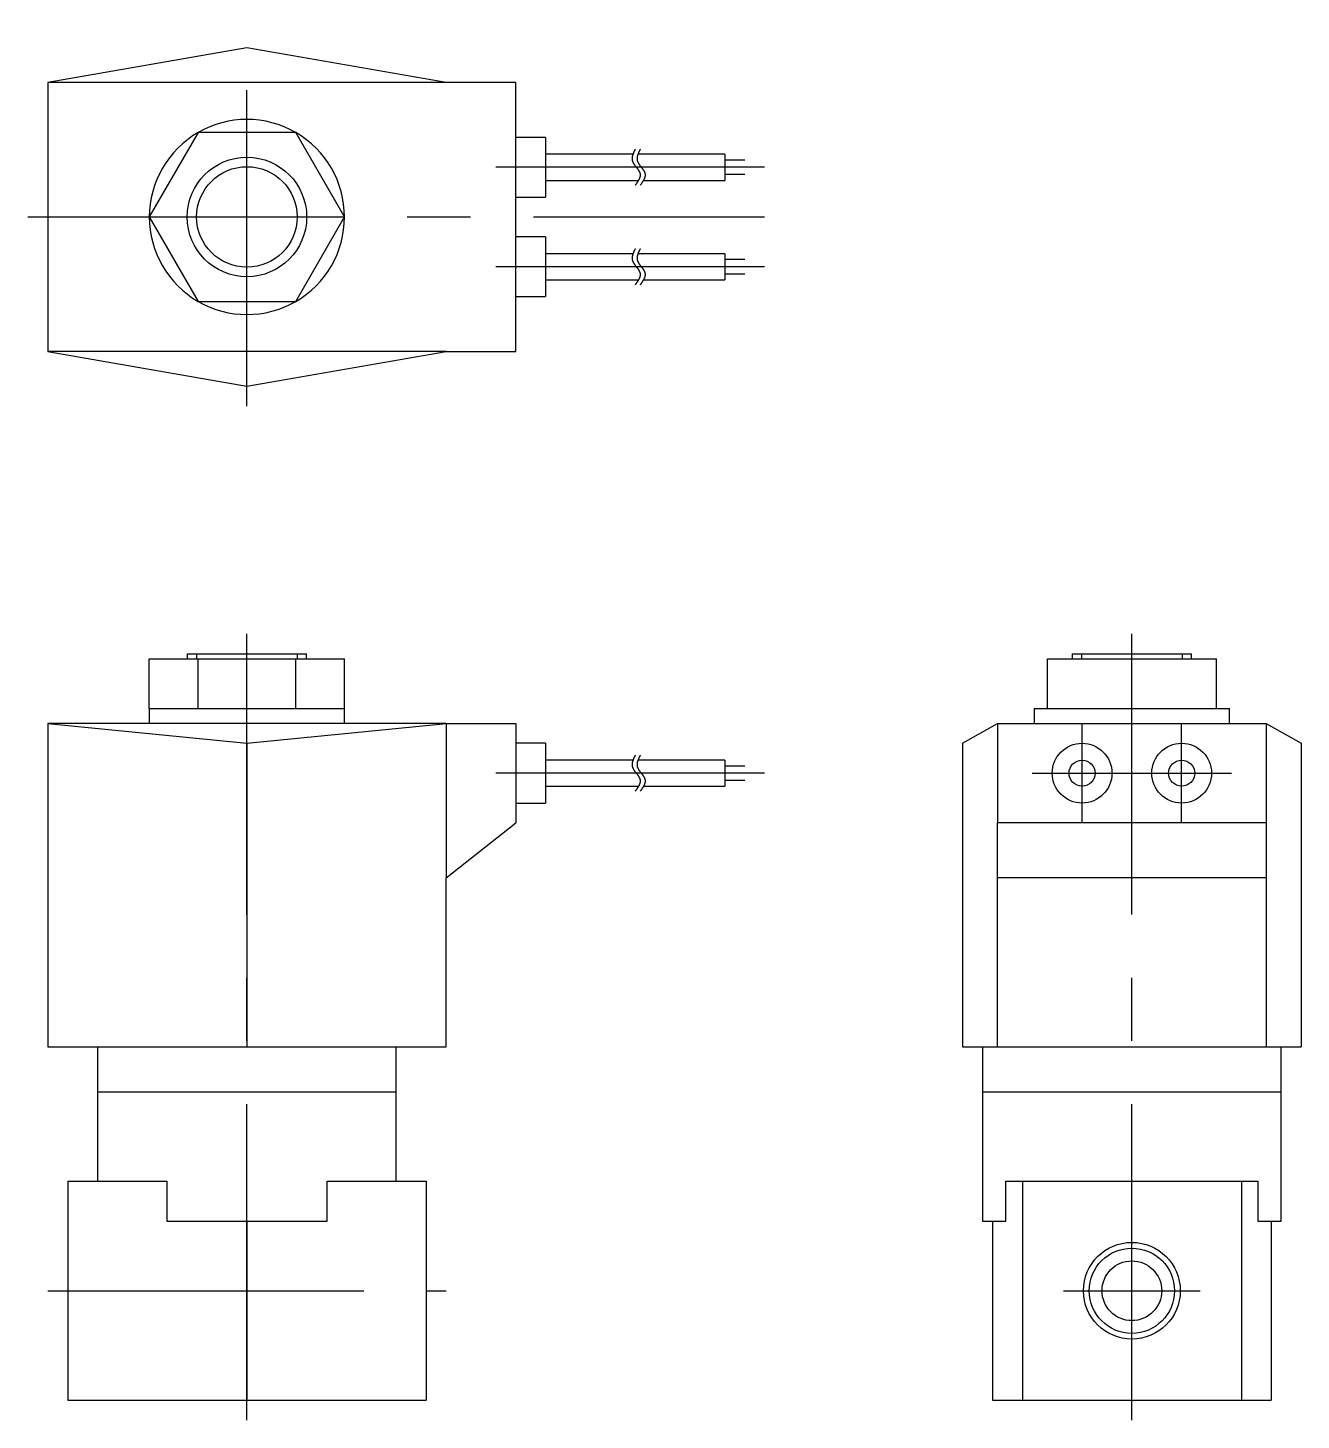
# Model space of a CAD drawing. Extents: x -115 to 17, y -88 to 127.
# Drawn here: x -110.9 to 17, y -13 to 126.9 of the extents above; entities that cross this region are included whole.
import ezdxf

# ---------------------------------------------------------------- set-up
doc = ezdxf.new("R2010")
doc.units = 0
doc.linetypes.add('CENTER', pattern=[50.8, 31.75, -6.35, 6.35, -6.35])
doc.layers.get('0').update_dxf_attribs({"linetype": 'CONTINUOUS'})
doc.layers.add('CENTER', color=1, linetype='CONTINUOUS')

msp = doc.modelspace()

# ---------------------------------------------------------------- linework, layer by layer
at = {"color": 7, "linetype": 'CONTINUOUS'}
for p, q in [((-88.88, 124.88), (-108.88, 121.38)), ((-68.88, 121.38), (-88.88, 124.88)), ((-68.88, 121.38), (-108.88, 121.38)), ((-108.88, 121.38), (-108.88, 94.38)), ((-61.88, 121.38), (-68.88, 121.38)), ((-61.88, 94.38), (-61.88, 121.38)), ((-93.78, 116.37), (-98.68, 107.88)), ((-83.98, 116.37), (-93.78, 116.37)), ((-79.08, 107.88), (-83.98, 116.37)), ((-58.88, 115.88), (-61.88, 115.88)), ((-58.88, 115.88), (-58.88, 109.88)), ((-50.11, 114.19), (-58.88, 114.19)), ((-40.88, 114.19), (-49.61, 114.19)), ((-40.88, 114.19), (-40.88, 111.56)), ((-40.88, 113.63), (-38.88, 113.63)), ((-38.88, 112.13), (-40.88, 112.13)), ((-58.88, 111.56), (-49.55, 111.56)), ((-49.05, 111.56), (-40.88, 111.56)), ((-61.88, 109.88), (-58.88, 109.88)), ((-98.68, 107.88), (-93.78, 99.39)), ((-83.98, 99.39), (-79.08, 107.88)), ((-58.88, 105.88), (-61.88, 105.88)), ((-58.88, 105.88), (-58.88, 99.88)), ((-50.11, 104.19), (-58.88, 104.19)), ((-40.88, 104.19), (-49.61, 104.19)), ((-40.88, 104.19), (-40.88, 101.56)), ((-40.88, 103.63), (-38.88, 103.63)), ((-38.88, 102.13), (-40.88, 102.13)), ((-58.88, 101.56), (-49.55, 101.56)), ((-49.05, 101.56), (-40.88, 101.56)), ((-93.78, 99.39), (-83.98, 99.39)), ((-61.88, 99.88), (-58.88, 99.88)), ((-108.88, 94.38), (-88.88, 90.88)), ((-68.88, 94.38), (-108.88, 94.38)), ((-88.88, 90.88), (-68.88, 94.38)), ((-68.88, 94.38), (-61.88, 94.38)), ((-98.68, 58.5), (-98.68, 63.5)), ((-98.68, 63.5), (-93.78, 63.5)), ((-94.88, 64), (-88.88, 64)), ((-94.88, 64), (-94.88, 63.5)), ((-93.78, 63.5), (-83.98, 63.5)), ((-93.78, 58.5), (-93.78, 63.5)), ((-88.88, 64), (-82.88, 64)), ((-83.98, 58.5), (-83.98, 63.5)), ((-83.98, 63.5), (-79.08, 63.5)), ((-82.88, 63.5), (-82.88, 64)), ((-79.08, 58.5), (-79.08, 63.5)), ((-8.49, 63.5), (0, 63.5)), ((-8.49, 58.5), (-8.49, 63.5)), ((-6, 64), (6, 64)), ((-6, 64), (-6, 63.5)), ((0, 63.5), (8.49, 63.5)), ((0, 58.5), (0, 63.5)), ((6, 63.5), (6, 64)), ((8.49, 58.5), (8.49, 63.5)), ((-98.68, 58.5), (-93.78, 58.5)), ((-98.68, 58.5), (-98.68, 57)), ((-93.78, 58.5), (-83.98, 58.5)), ((-83.98, 58.5), (-79.08, 58.5)), ((-79.08, 57), (-79.08, 58.5)), ((-9.8, 58.5), (-8.49, 58.5)), ((-9.8, 58.5), (-9.8, 57)), ((-8.49, 58.5), (0, 58.5)), ((0, 58.5), (8.49, 58.5)), ((8.49, 58.5), (9.8, 58.5)), ((9.8, 57), (9.8, 58.5)), ((-68.88, 57), (-108.88, 57)), ((-108.88, 57), (-88.88, 55)), ((-108.88, 57), (-108.88, 24.5)), ((-88.88, 55), (-68.88, 57)), ((-68.88, 57), (-68.88, 41.5)), ((-68.88, 57), (-61.88, 57)), ((-61.88, 57), (-61.88, 47)), ((-17, 55), (-13.5, 57)), ((-13.5, 57), (13.5, 57)), ((-13.5, 57), (-13.5, 47)), ((13.5, 57), (17, 55)), ((13.5, 57), (13.5, 47)), ((-88.88, 55), (-88.88, 24.5)), ((-58.88, 55), (-61.88, 55)), ((-58.88, 55), (-58.88, 49)), ((-17, 55), (-17, 24.5)), ((17, 55), (17, 24.5)), ((-50.11, 53.31), (-58.88, 53.31)), ((-40.88, 53.31), (-49.61, 53.31)), ((-40.88, 53.31), (-40.88, 50.69)), ((-40.88, 52.75), (-38.88, 52.75)), ((-58.88, 50.69), (-49.55, 50.69)), ((-49.05, 50.69), (-40.88, 50.69)), ((-38.88, 51.25), (-40.88, 51.25)), ((-61.88, 49), (-58.88, 49)), ((-68.88, 41.5), (-61.88, 47)), ((-13.5, 41.5), (-13.5, 47)), ((13.5, 47), (-13.5, 47)), ((13.5, 47), (13.5, 41.5)), ((-68.88, 24.5), (-68.88, 41.5)), ((13.5, 41.5), (-13.5, 41.5)), ((-13.5, 24.5), (-13.5, 41.5)), ((13.5, 41.5), (13.5, 24.5)), ((-108.88, 24.5), (-88.88, 24.5)), ((-103.88, 24.5), (-103.88, 20)), ((-88.88, 24.5), (-68.88, 24.5)), ((-73.88, 20), (-73.88, 24.5)), ((-17, 24.5), (-13.5, 24.5)), ((-15, 24.5), (-15, 20)), ((-13.5, 24.5), (13.5, 24.5)), ((13.5, 24.5), (17, 24.5)), ((15, 20), (15, 24.5)), ((-103.88, 20), (-73.88, 20)), ((-103.88, 20), (-103.88, 11)), ((-73.88, 11), (-73.88, 20)), ((-15, 20), (15, 20)), ((-15, 20), (-15, 7)), ((15, 7), (15, 20)), ((-106.88, 11), (-106.88, -11)), ((-106.88, 11), (-96.93, 11)), ((-96.93, 11), (-96.93, 7)), ((-80.83, 11), (-70.88, 11)), ((-80.83, 7), (-80.83, 11)), ((-70.88, 11), (-70.88, -11)), ((-12.66, 11), (-11, 11)), ((-12.66, 7), (-12.66, 11)), ((-11, 11), (-11, -11)), ((-11, 11), (11, 11)), ((11, 11), (11, -11)), ((11, 11), (12.66, 11)), ((12.66, 11), (12.66, 7)), ((-96.93, 7), (-80.83, 7)), ((-88.88, 7), (-88.88, -11)), ((-15, 7), (-12.66, 7)), ((-14, 7), (-14, -11)), ((12.66, 7), (15, 7)), ((14, 7), (14, -11)), ((-106.88, -11), (-88.88, -11)), ((-88.88, -11), (-70.88, -11)), ((-14, -11), (-11, -11)), ((-11, -11), (11, -11)), ((11, -11), (14, -11))]:
    msp.add_line(p, q, dxfattribs=at)
at = {"color": 3, "linetype": 'CONTINUOUS'}
for p, q in [((-93.93, 64), (-93.93, 63.5)), ((-83.83, 64), (-83.83, 63.5)), ((-5.05, 64), (-5.05, 63.5)), ((5.05, 64), (5.05, 63.5))]:
    msp.add_line(p, q, dxfattribs=at)
at = {"color": 3}
for points in [[(-49.88, 114.69, 0), (-49.89, 114.67, 0), (-49.9, 114.65, 0), (-49.91, 114.63, 0), (-49.92, 114.61, 0), (-49.93, 114.59, 0), (-49.94, 114.57, 0), (-49.95, 114.55, 0), (-49.96, 114.53, 0), (-49.97, 114.51, 0), (-49.98, 114.49, 0), (-49.99, 114.47, 0), (-50, 114.45, 0), (-50.01, 114.43, 0), (-50.02, 114.41, 0), (-50.03, 114.39, 0), (-50.04, 114.36, 0), (-50.05, 114.34, 0), (-50.06, 114.32, 0), (-50.06, 114.3, 0), (-50.07, 114.28, 0), (-50.08, 114.26, 0), (-50.09, 114.24, 0), (-50.1, 114.22, 0), (-50.1, 114.2, 0), (-50.11, 114.18, 0), (-50.12, 114.16, 0), (-50.13, 114.14, 0), (-50.13, 114.12, 0), (-50.14, 114.1, 0), (-50.15, 114.08, 0), (-50.15, 114.06, 0), (-50.16, 114.04, 0), (-50.16, 114.02, 0), (-50.17, 114, 0), (-50.17, 113.98, 0), (-50.18, 113.96, 0), (-50.18, 113.94, 0), (-50.18, 113.92, 0), (-50.19, 113.9, 0), (-50.19, 113.88, 0), (-50.19, 113.86, 0), (-50.2, 113.84, 0), (-50.2, 113.82, 0), (-50.2, 113.8, 0), (-50.2, 113.78, 0), (-50.2, 113.76, 0), (-50.2, 113.74, 0), (-50.2, 113.72, 0), (-50.2, 113.7, 0), (-50.2, 113.68, 0), (-50.2, 113.66, 0), (-50.19, 113.64, 0), (-50.19, 113.62, 0), (-50.19, 113.61, 0), (-50.19, 113.59, 0), (-50.18, 113.57, 0), (-50.18, 113.55, 0), (-50.17, 113.53, 0), (-50.17, 113.51, 0), (-50.16, 113.49, 0), (-50.15, 113.47, 0), (-50.15, 113.45, 0), (-50.14, 113.44, 0), (-50.13, 113.42, 0), (-50.12, 113.4, 0), (-50.11, 113.38, 0), (-50.1, 113.36, 0), (-50.1, 113.34, 0), (-50.09, 113.32, 0), (-50.08, 113.31, 0), (-50.07, 113.29, 0), (-50.05, 113.27, 0), (-50.04, 113.25, 0), (-50.03, 113.23, 0), (-50.02, 113.22, 0), (-50.01, 113.2, 0), (-50, 113.18, 0), (-49.98, 113.16, 0), (-49.97, 113.14, 0), (-49.96, 113.12, 0), (-49.95, 113.11, 0), (-49.93, 113.09, 0), (-49.92, 113.07, 0), (-49.91, 113.05, 0), (-49.89, 113.03, 0), (-49.88, 113.02, 0), (-49.87, 113, 0), (-49.85, 112.98, 0), (-49.84, 112.96, 0), (-49.83, 112.95, 0), (-49.81, 112.93, 0), (-49.8, 112.91, 0), (-49.78, 112.89, 0), (-49.77, 112.88, 0), (-49.76, 112.86, 0), (-49.74, 112.84, 0), (-49.73, 112.82, 0), (-49.71, 112.8, 0), (-49.7, 112.79, 0), (-49.69, 112.77, 0), (-49.67, 112.75, 0), (-49.66, 112.73, 0), (-49.65, 112.72, 0), (-49.63, 112.7, 0), (-49.62, 112.68, 0), (-49.61, 112.66, 0), (-49.6, 112.64, 0), (-49.58, 112.63, 0), (-49.57, 112.61, 0), (-49.56, 112.59, 0), (-49.55, 112.57, 0), (-49.54, 112.56, 0), (-49.53, 112.54, 0), (-49.52, 112.52, 0), (-49.51, 112.5, 0), (-49.5, 112.48, 0), (-49.49, 112.47, 0), (-49.48, 112.45, 0), (-49.47, 112.43, 0), (-49.46, 112.41, 0), (-49.45, 112.39, 0), (-49.44, 112.38, 0), (-49.44, 112.36, 0), (-49.43, 112.34, 0), (-49.42, 112.32, 0), (-49.42, 112.3, 0), (-49.41, 112.29, 0), (-49.41, 112.27, 0), (-49.4, 112.25, 0), (-49.4, 112.23, 0), (-49.39, 112.21, 0), (-49.39, 112.19, 0), (-49.39, 112.18, 0), (-49.39, 112.16, 0), (-49.38, 112.14, 0), (-49.38, 112.12, 0), (-49.38, 112.1, 0), (-49.38, 112.08, 0), (-49.38, 112.06, 0), (-49.39, 112.05, 0), (-49.39, 112.03, 0), (-49.39, 112.01, 0), (-49.39, 111.99, 0), (-49.4, 111.97, 0), (-49.4, 111.95, 0), (-49.4, 111.93, 0), (-49.41, 111.92, 0), (-49.41, 111.9, 0), (-49.42, 111.88, 0), (-49.42, 111.86, 0), (-49.43, 111.84, 0), (-49.44, 111.82, 0), (-49.44, 111.8, 0), (-49.45, 111.78, 0), (-49.46, 111.76, 0), (-49.46, 111.74, 0), (-49.47, 111.72, 0), (-49.48, 111.71, 0), (-49.49, 111.69, 0), (-49.5, 111.67, 0), (-49.51, 111.65, 0), (-49.52, 111.63, 0), (-49.53, 111.61, 0), (-49.54, 111.59, 0), (-49.55, 111.57, 0), (-49.56, 111.55, 0), (-49.57, 111.53, 0), (-49.58, 111.51, 0), (-49.59, 111.49, 0), (-49.6, 111.47, 0), (-49.62, 111.45, 0), (-49.63, 111.44, 0), (-49.64, 111.42, 0), (-49.65, 111.4, 0), (-49.67, 111.38, 0), (-49.68, 111.36, 0), (-49.69, 111.34, 0), (-49.7, 111.32, 0), (-49.72, 111.3, 0), (-49.73, 111.28, 0), (-49.74, 111.26, 0), (-49.76, 111.24, 0), (-49.77, 111.22, 0), (-49.78, 111.2, 0), (-49.8, 111.18, 0), (-49.81, 111.16, 0), (-49.82, 111.14, 0), (-49.84, 111.12, 0), (-49.85, 111.1, 0), (-49.87, 111.08, 0), (-49.88, 111.06, 0)], [(-49.38, 114.69, 0), (-49.39, 114.67, 0), (-49.4, 114.65, 0), (-49.41, 114.63, 0), (-49.42, 114.61, 0), (-49.43, 114.59, 0), (-49.44, 114.57, 0), (-49.45, 114.55, 0), (-49.46, 114.53, 0), (-49.47, 114.51, 0), (-49.48, 114.49, 0), (-49.49, 114.47, 0), (-49.5, 114.45, 0), (-49.51, 114.43, 0), (-49.52, 114.41, 0), (-49.53, 114.39, 0), (-49.54, 114.36, 0), (-49.55, 114.34, 0), (-49.56, 114.32, 0), (-49.56, 114.3, 0), (-49.57, 114.28, 0), (-49.58, 114.26, 0), (-49.59, 114.24, 0), (-49.6, 114.22, 0), (-49.6, 114.2, 0), (-49.61, 114.18, 0), (-49.62, 114.16, 0), (-49.63, 114.14, 0), (-49.63, 114.12, 0), (-49.64, 114.1, 0), (-49.65, 114.08, 0), (-49.65, 114.06, 0), (-49.66, 114.04, 0), (-49.66, 114.02, 0), (-49.67, 114, 0), (-49.67, 113.98, 0), (-49.68, 113.96, 0), (-49.68, 113.94, 0), (-49.68, 113.92, 0), (-49.69, 113.9, 0), (-49.69, 113.88, 0), (-49.69, 113.86, 0), (-49.7, 113.84, 0), (-49.7, 113.82, 0), (-49.7, 113.8, 0), (-49.7, 113.78, 0), (-49.7, 113.76, 0), (-49.7, 113.74, 0), (-49.7, 113.72, 0), (-49.7, 113.7, 0), (-49.7, 113.68, 0), (-49.7, 113.66, 0), (-49.69, 113.64, 0), (-49.69, 113.62, 0), (-49.69, 113.61, 0), (-49.69, 113.59, 0), (-49.68, 113.57, 0), (-49.68, 113.55, 0), (-49.67, 113.53, 0), (-49.67, 113.51, 0), (-49.66, 113.49, 0), (-49.65, 113.47, 0), (-49.65, 113.45, 0), (-49.64, 113.44, 0), (-49.63, 113.42, 0), (-49.62, 113.4, 0), (-49.61, 113.38, 0), (-49.6, 113.36, 0), (-49.6, 113.34, 0), (-49.59, 113.32, 0), (-49.58, 113.31, 0), (-49.57, 113.29, 0), (-49.55, 113.27, 0), (-49.54, 113.25, 0), (-49.53, 113.23, 0), (-49.52, 113.22, 0), (-49.51, 113.2, 0), (-49.5, 113.18, 0), (-49.48, 113.16, 0), (-49.47, 113.14, 0), (-49.46, 113.12, 0), (-49.45, 113.11, 0), (-49.43, 113.09, 0), (-49.42, 113.07, 0), (-49.41, 113.05, 0), (-49.39, 113.03, 0), (-49.38, 113.02, 0), (-49.37, 113, 0), (-49.35, 112.98, 0), (-49.34, 112.96, 0), (-49.33, 112.95, 0), (-49.31, 112.93, 0), (-49.3, 112.91, 0), (-49.28, 112.89, 0), (-49.27, 112.88, 0), (-49.26, 112.86, 0), (-49.24, 112.84, 0), (-49.23, 112.82, 0), (-49.21, 112.8, 0), (-49.2, 112.79, 0), (-49.19, 112.77, 0), (-49.17, 112.75, 0), (-49.16, 112.73, 0), (-49.15, 112.72, 0), (-49.13, 112.7, 0), (-49.12, 112.68, 0), (-49.11, 112.66, 0), (-49.1, 112.64, 0), (-49.08, 112.63, 0), (-49.07, 112.61, 0), (-49.06, 112.59, 0), (-49.05, 112.57, 0), (-49.04, 112.56, 0), (-49.03, 112.54, 0), (-49.02, 112.52, 0), (-49.01, 112.5, 0), (-49, 112.48, 0), (-48.99, 112.47, 0), (-48.98, 112.45, 0), (-48.97, 112.43, 0), (-48.96, 112.41, 0), (-48.95, 112.39, 0), (-48.94, 112.38, 0), (-48.94, 112.36, 0), (-48.93, 112.34, 0), (-48.92, 112.32, 0), (-48.92, 112.3, 0), (-48.91, 112.29, 0), (-48.91, 112.27, 0), (-48.9, 112.25, 0), (-48.9, 112.23, 0), (-48.89, 112.21, 0), (-48.89, 112.19, 0), (-48.89, 112.18, 0), (-48.89, 112.16, 0), (-48.88, 112.14, 0), (-48.88, 112.12, 0), (-48.88, 112.1, 0), (-48.88, 112.08, 0), (-48.88, 112.06, 0), (-48.89, 112.05, 0), (-48.89, 112.03, 0), (-48.89, 112.01, 0), (-48.89, 111.99, 0), (-48.9, 111.97, 0), (-48.9, 111.95, 0), (-48.9, 111.93, 0), (-48.91, 111.92, 0), (-48.91, 111.9, 0), (-48.92, 111.88, 0), (-48.92, 111.86, 0), (-48.93, 111.84, 0), (-48.94, 111.82, 0), (-48.94, 111.8, 0), (-48.95, 111.78, 0), (-48.96, 111.76, 0), (-48.96, 111.74, 0), (-48.97, 111.72, 0), (-48.98, 111.71, 0), (-48.99, 111.69, 0), (-49, 111.67, 0), (-49.01, 111.65, 0), (-49.02, 111.63, 0), (-49.03, 111.61, 0), (-49.04, 111.59, 0), (-49.05, 111.57, 0), (-49.06, 111.55, 0), (-49.07, 111.53, 0), (-49.08, 111.51, 0), (-49.09, 111.49, 0), (-49.1, 111.47, 0), (-49.12, 111.45, 0), (-49.13, 111.44, 0), (-49.14, 111.42, 0), (-49.15, 111.4, 0), (-49.17, 111.38, 0), (-49.18, 111.36, 0), (-49.19, 111.34, 0), (-49.2, 111.32, 0), (-49.22, 111.3, 0), (-49.23, 111.28, 0), (-49.24, 111.26, 0), (-49.26, 111.24, 0), (-49.27, 111.22, 0), (-49.28, 111.2, 0), (-49.3, 111.18, 0), (-49.31, 111.16, 0), (-49.32, 111.14, 0), (-49.34, 111.12, 0), (-49.35, 111.1, 0), (-49.37, 111.08, 0), (-49.38, 111.06, 0)], [(-49.88, 104.69, 0), (-49.89, 104.67, 0), (-49.9, 104.65, 0), (-49.91, 104.63, 0), (-49.92, 104.61, 0), (-49.93, 104.59, 0), (-49.94, 104.57, 0), (-49.95, 104.55, 0), (-49.96, 104.53, 0), (-49.97, 104.51, 0), (-49.98, 104.49, 0), (-49.99, 104.47, 0), (-50, 104.45, 0), (-50.01, 104.43, 0), (-50.02, 104.41, 0), (-50.03, 104.39, 0), (-50.04, 104.36, 0), (-50.05, 104.34, 0), (-50.06, 104.32, 0), (-50.06, 104.3, 0), (-50.07, 104.28, 0), (-50.08, 104.26, 0), (-50.09, 104.24, 0), (-50.1, 104.22, 0), (-50.1, 104.2, 0), (-50.11, 104.18, 0), (-50.12, 104.16, 0), (-50.13, 104.14, 0), (-50.13, 104.12, 0), (-50.14, 104.1, 0), (-50.15, 104.08, 0), (-50.15, 104.06, 0), (-50.16, 104.04, 0), (-50.16, 104.02, 0), (-50.17, 104, 0), (-50.17, 103.98, 0), (-50.18, 103.96, 0), (-50.18, 103.94, 0), (-50.18, 103.92, 0), (-50.19, 103.9, 0), (-50.19, 103.88, 0), (-50.19, 103.86, 0), (-50.2, 103.84, 0), (-50.2, 103.82, 0), (-50.2, 103.8, 0), (-50.2, 103.78, 0), (-50.2, 103.76, 0), (-50.2, 103.74, 0), (-50.2, 103.72, 0), (-50.2, 103.7, 0), (-50.2, 103.68, 0), (-50.2, 103.66, 0), (-50.19, 103.64, 0), (-50.19, 103.62, 0), (-50.19, 103.61, 0), (-50.19, 103.59, 0), (-50.18, 103.57, 0), (-50.18, 103.55, 0), (-50.17, 103.53, 0), (-50.17, 103.51, 0), (-50.16, 103.49, 0), (-50.15, 103.47, 0), (-50.15, 103.45, 0), (-50.14, 103.44, 0), (-50.13, 103.42, 0), (-50.12, 103.4, 0), (-50.11, 103.38, 0), (-50.1, 103.36, 0), (-50.1, 103.34, 0), (-50.09, 103.32, 0), (-50.08, 103.31, 0), (-50.07, 103.29, 0), (-50.05, 103.27, 0), (-50.04, 103.25, 0), (-50.03, 103.23, 0), (-50.02, 103.22, 0), (-50.01, 103.2, 0), (-50, 103.18, 0), (-49.98, 103.16, 0), (-49.97, 103.14, 0), (-49.96, 103.12, 0), (-49.95, 103.11, 0), (-49.93, 103.09, 0), (-49.92, 103.07, 0), (-49.91, 103.05, 0), (-49.89, 103.03, 0), (-49.88, 103.02, 0), (-49.87, 103, 0), (-49.85, 102.98, 0), (-49.84, 102.96, 0), (-49.83, 102.95, 0), (-49.81, 102.93, 0), (-49.8, 102.91, 0), (-49.78, 102.89, 0), (-49.77, 102.88, 0), (-49.76, 102.86, 0), (-49.74, 102.84, 0), (-49.73, 102.82, 0), (-49.71, 102.8, 0), (-49.7, 102.79, 0), (-49.69, 102.77, 0), (-49.67, 102.75, 0), (-49.66, 102.73, 0), (-49.65, 102.72, 0), (-49.63, 102.7, 0), (-49.62, 102.68, 0), (-49.61, 102.66, 0), (-49.6, 102.64, 0), (-49.58, 102.63, 0), (-49.57, 102.61, 0), (-49.56, 102.59, 0), (-49.55, 102.57, 0), (-49.54, 102.56, 0), (-49.53, 102.54, 0), (-49.52, 102.52, 0), (-49.51, 102.5, 0), (-49.5, 102.48, 0), (-49.49, 102.47, 0), (-49.48, 102.45, 0), (-49.47, 102.43, 0), (-49.46, 102.41, 0), (-49.45, 102.39, 0), (-49.44, 102.38, 0), (-49.44, 102.36, 0), (-49.43, 102.34, 0), (-49.42, 102.32, 0), (-49.42, 102.3, 0), (-49.41, 102.29, 0), (-49.41, 102.27, 0), (-49.4, 102.25, 0), (-49.4, 102.23, 0), (-49.39, 102.21, 0), (-49.39, 102.19, 0), (-49.39, 102.18, 0), (-49.39, 102.16, 0), (-49.38, 102.14, 0), (-49.38, 102.12, 0), (-49.38, 102.1, 0), (-49.38, 102.08, 0), (-49.38, 102.06, 0), (-49.39, 102.05, 0), (-49.39, 102.03, 0), (-49.39, 102.01, 0), (-49.39, 101.99, 0), (-49.4, 101.97, 0), (-49.4, 101.95, 0), (-49.4, 101.93, 0), (-49.41, 101.92, 0), (-49.41, 101.9, 0), (-49.42, 101.88, 0), (-49.42, 101.86, 0), (-49.43, 101.84, 0), (-49.44, 101.82, 0), (-49.44, 101.8, 0), (-49.45, 101.78, 0), (-49.46, 101.76, 0), (-49.46, 101.74, 0), (-49.47, 101.72, 0), (-49.48, 101.71, 0), (-49.49, 101.69, 0), (-49.5, 101.67, 0), (-49.51, 101.65, 0), (-49.52, 101.63, 0), (-49.53, 101.61, 0), (-49.54, 101.59, 0), (-49.55, 101.57, 0), (-49.56, 101.55, 0), (-49.57, 101.53, 0), (-49.58, 101.51, 0), (-49.59, 101.49, 0), (-49.6, 101.47, 0), (-49.62, 101.45, 0), (-49.63, 101.44, 0), (-49.64, 101.42, 0), (-49.65, 101.4, 0), (-49.67, 101.38, 0), (-49.68, 101.36, 0), (-49.69, 101.34, 0), (-49.7, 101.32, 0), (-49.72, 101.3, 0), (-49.73, 101.28, 0), (-49.74, 101.26, 0), (-49.76, 101.24, 0), (-49.77, 101.22, 0), (-49.78, 101.2, 0), (-49.8, 101.18, 0), (-49.81, 101.16, 0), (-49.82, 101.14, 0), (-49.84, 101.12, 0), (-49.85, 101.1, 0), (-49.87, 101.08, 0), (-49.88, 101.06, 0)], [(-49.38, 104.69, 0), (-49.39, 104.67, 0), (-49.4, 104.65, 0), (-49.41, 104.63, 0), (-49.42, 104.61, 0), (-49.43, 104.59, 0), (-49.44, 104.57, 0), (-49.45, 104.55, 0), (-49.46, 104.53, 0), (-49.47, 104.51, 0), (-49.48, 104.49, 0), (-49.49, 104.47, 0), (-49.5, 104.45, 0), (-49.51, 104.43, 0), (-49.52, 104.41, 0), (-49.53, 104.39, 0), (-49.54, 104.36, 0), (-49.55, 104.34, 0), (-49.56, 104.32, 0), (-49.56, 104.3, 0), (-49.57, 104.28, 0), (-49.58, 104.26, 0), (-49.59, 104.24, 0), (-49.6, 104.22, 0), (-49.6, 104.2, 0), (-49.61, 104.18, 0), (-49.62, 104.16, 0), (-49.63, 104.14, 0), (-49.63, 104.12, 0), (-49.64, 104.1, 0), (-49.65, 104.08, 0), (-49.65, 104.06, 0), (-49.66, 104.04, 0), (-49.66, 104.02, 0), (-49.67, 104, 0), (-49.67, 103.98, 0), (-49.68, 103.96, 0), (-49.68, 103.94, 0), (-49.68, 103.92, 0), (-49.69, 103.9, 0), (-49.69, 103.88, 0), (-49.69, 103.86, 0), (-49.7, 103.84, 0), (-49.7, 103.82, 0), (-49.7, 103.8, 0), (-49.7, 103.78, 0), (-49.7, 103.76, 0), (-49.7, 103.74, 0), (-49.7, 103.72, 0), (-49.7, 103.7, 0), (-49.7, 103.68, 0), (-49.7, 103.66, 0), (-49.69, 103.64, 0), (-49.69, 103.62, 0), (-49.69, 103.61, 0), (-49.69, 103.59, 0), (-49.68, 103.57, 0), (-49.68, 103.55, 0), (-49.67, 103.53, 0), (-49.67, 103.51, 0), (-49.66, 103.49, 0), (-49.65, 103.47, 0), (-49.65, 103.45, 0), (-49.64, 103.44, 0), (-49.63, 103.42, 0), (-49.62, 103.4, 0), (-49.61, 103.38, 0), (-49.6, 103.36, 0), (-49.6, 103.34, 0), (-49.59, 103.32, 0), (-49.58, 103.31, 0), (-49.57, 103.29, 0), (-49.55, 103.27, 0), (-49.54, 103.25, 0), (-49.53, 103.23, 0), (-49.52, 103.22, 0), (-49.51, 103.2, 0), (-49.5, 103.18, 0), (-49.48, 103.16, 0), (-49.47, 103.14, 0), (-49.46, 103.12, 0), (-49.45, 103.11, 0), (-49.43, 103.09, 0), (-49.42, 103.07, 0), (-49.41, 103.05, 0), (-49.39, 103.03, 0), (-49.38, 103.02, 0), (-49.37, 103, 0), (-49.35, 102.98, 0), (-49.34, 102.96, 0), (-49.33, 102.95, 0), (-49.31, 102.93, 0), (-49.3, 102.91, 0), (-49.28, 102.89, 0), (-49.27, 102.88, 0), (-49.26, 102.86, 0), (-49.24, 102.84, 0), (-49.23, 102.82, 0), (-49.21, 102.8, 0), (-49.2, 102.79, 0), (-49.19, 102.77, 0), (-49.17, 102.75, 0), (-49.16, 102.73, 0), (-49.15, 102.72, 0), (-49.13, 102.7, 0), (-49.12, 102.68, 0), (-49.11, 102.66, 0), (-49.1, 102.64, 0), (-49.08, 102.63, 0), (-49.07, 102.61, 0), (-49.06, 102.59, 0), (-49.05, 102.57, 0), (-49.04, 102.56, 0), (-49.03, 102.54, 0), (-49.02, 102.52, 0), (-49.01, 102.5, 0), (-49, 102.48, 0), (-48.99, 102.47, 0), (-48.98, 102.45, 0), (-48.97, 102.43, 0), (-48.96, 102.41, 0), (-48.95, 102.39, 0), (-48.94, 102.38, 0), (-48.94, 102.36, 0), (-48.93, 102.34, 0), (-48.92, 102.32, 0), (-48.92, 102.3, 0), (-48.91, 102.29, 0), (-48.91, 102.27, 0), (-48.9, 102.25, 0), (-48.9, 102.23, 0), (-48.89, 102.21, 0), (-48.89, 102.19, 0), (-48.89, 102.18, 0), (-48.89, 102.16, 0), (-48.88, 102.14, 0), (-48.88, 102.12, 0), (-48.88, 102.1, 0), (-48.88, 102.08, 0), (-48.88, 102.06, 0), (-48.89, 102.05, 0), (-48.89, 102.03, 0), (-48.89, 102.01, 0), (-48.89, 101.99, 0), (-48.9, 101.97, 0), (-48.9, 101.95, 0), (-48.9, 101.93, 0), (-48.91, 101.92, 0), (-48.91, 101.9, 0), (-48.92, 101.88, 0), (-48.92, 101.86, 0), (-48.93, 101.84, 0), (-48.94, 101.82, 0), (-48.94, 101.8, 0), (-48.95, 101.78, 0), (-48.96, 101.76, 0), (-48.96, 101.74, 0), (-48.97, 101.72, 0), (-48.98, 101.71, 0), (-48.99, 101.69, 0), (-49, 101.67, 0), (-49.01, 101.65, 0), (-49.02, 101.63, 0), (-49.03, 101.61, 0), (-49.04, 101.59, 0), (-49.05, 101.57, 0), (-49.06, 101.55, 0), (-49.07, 101.53, 0), (-49.08, 101.51, 0), (-49.09, 101.49, 0), (-49.1, 101.47, 0), (-49.12, 101.45, 0), (-49.13, 101.44, 0), (-49.14, 101.42, 0), (-49.15, 101.4, 0), (-49.17, 101.38, 0), (-49.18, 101.36, 0), (-49.19, 101.34, 0), (-49.2, 101.32, 0), (-49.22, 101.3, 0), (-49.23, 101.28, 0), (-49.24, 101.26, 0), (-49.26, 101.24, 0), (-49.27, 101.22, 0), (-49.28, 101.2, 0), (-49.3, 101.18, 0), (-49.31, 101.16, 0), (-49.32, 101.14, 0), (-49.34, 101.12, 0), (-49.35, 101.1, 0), (-49.37, 101.08, 0), (-49.38, 101.06, 0)], [(-49.88, 53.81, 0), (-49.89, 53.79, 0), (-49.9, 53.77, 0), (-49.91, 53.75, 0), (-49.92, 53.73, 0), (-49.93, 53.71, 0), (-49.94, 53.69, 0), (-49.95, 53.67, 0), (-49.96, 53.65, 0), (-49.97, 53.63, 0), (-49.98, 53.61, 0), (-49.99, 53.59, 0), (-50, 53.57, 0), (-50.01, 53.55, 0), (-50.02, 53.53, 0), (-50.03, 53.51, 0), (-50.04, 53.48, 0), (-50.05, 53.46, 0), (-50.06, 53.44, 0), (-50.06, 53.42, 0), (-50.07, 53.4, 0), (-50.08, 53.38, 0), (-50.09, 53.36, 0), (-50.1, 53.34, 0), (-50.1, 53.32, 0), (-50.11, 53.3, 0), (-50.12, 53.28, 0), (-50.13, 53.26, 0), (-50.13, 53.24, 0), (-50.14, 53.22, 0), (-50.15, 53.2, 0), (-50.15, 53.18, 0), (-50.16, 53.16, 0), (-50.16, 53.14, 0), (-50.17, 53.12, 0), (-50.17, 53.1, 0), (-50.18, 53.08, 0), (-50.18, 53.06, 0), (-50.18, 53.04, 0), (-50.19, 53.02, 0), (-50.19, 53, 0), (-50.19, 52.98, 0), (-50.2, 52.96, 0), (-50.2, 52.94, 0), (-50.2, 52.92, 0), (-50.2, 52.9, 0), (-50.2, 52.88, 0), (-50.2, 52.86, 0), (-50.2, 52.84, 0), (-50.2, 52.82, 0), (-50.2, 52.8, 0), (-50.2, 52.78, 0), (-50.19, 52.76, 0), (-50.19, 52.74, 0), (-50.19, 52.73, 0), (-50.19, 52.71, 0), (-50.18, 52.69, 0), (-50.18, 52.67, 0), (-50.17, 52.65, 0), (-50.17, 52.63, 0), (-50.16, 52.61, 0), (-50.15, 52.59, 0), (-50.15, 52.57, 0), (-50.14, 52.56, 0), (-50.13, 52.54, 0), (-50.12, 52.52, 0), (-50.11, 52.5, 0), (-50.1, 52.48, 0), (-50.1, 52.46, 0), (-50.09, 52.44, 0), (-50.08, 52.43, 0), (-50.07, 52.41, 0), (-50.05, 52.39, 0), (-50.04, 52.37, 0), (-50.03, 52.35, 0), (-50.02, 52.33, 0), (-50.01, 52.32, 0), (-50, 52.3, 0), (-49.98, 52.28, 0), (-49.97, 52.26, 0), (-49.96, 52.24, 0), (-49.95, 52.23, 0), (-49.93, 52.21, 0), (-49.92, 52.19, 0), (-49.91, 52.17, 0), (-49.89, 52.15, 0), (-49.88, 52.14, 0), (-49.87, 52.12, 0), (-49.85, 52.1, 0), (-49.84, 52.08, 0), (-49.83, 52.07, 0), (-49.81, 52.05, 0), (-49.8, 52.03, 0), (-49.78, 52.01, 0), (-49.77, 51.99, 0), (-49.76, 51.98, 0), (-49.74, 51.96, 0), (-49.73, 51.94, 0), (-49.71, 51.92, 0), (-49.7, 51.91, 0), (-49.69, 51.89, 0), (-49.67, 51.87, 0), (-49.66, 51.85, 0), (-49.65, 51.84, 0), (-49.63, 51.82, 0), (-49.62, 51.8, 0), (-49.61, 51.78, 0), (-49.6, 51.76, 0), (-49.58, 51.75, 0), (-49.57, 51.73, 0), (-49.56, 51.71, 0), (-49.55, 51.69, 0), (-49.54, 51.68, 0), (-49.53, 51.66, 0), (-49.52, 51.64, 0), (-49.51, 51.62, 0), (-49.5, 51.6, 0), (-49.49, 51.59, 0), (-49.48, 51.57, 0), (-49.47, 51.55, 0), (-49.46, 51.53, 0), (-49.45, 51.51, 0), (-49.44, 51.5, 0), (-49.44, 51.48, 0), (-49.43, 51.46, 0), (-49.42, 51.44, 0), (-49.42, 51.42, 0), (-49.41, 51.41, 0), (-49.41, 51.39, 0), (-49.4, 51.37, 0), (-49.4, 51.35, 0), (-49.39, 51.33, 0), (-49.39, 51.31, 0), (-49.39, 51.3, 0), (-49.39, 51.28, 0), (-49.38, 51.26, 0), (-49.38, 51.24, 0), (-49.38, 51.22, 0), (-49.38, 51.2, 0), (-49.38, 51.19, 0), (-49.39, 51.17, 0), (-49.39, 51.15, 0), (-49.39, 51.13, 0), (-49.39, 51.11, 0), (-49.4, 51.09, 0), (-49.4, 51.07, 0), (-49.4, 51.05, 0), (-49.41, 51.04, 0), (-49.41, 51.02, 0), (-49.42, 51, 0), (-49.42, 50.98, 0), (-49.43, 50.96, 0), (-49.44, 50.94, 0), (-49.44, 50.92, 0), (-49.45, 50.9, 0), (-49.46, 50.88, 0), (-49.46, 50.86, 0), (-49.47, 50.85, 0), (-49.48, 50.83, 0), (-49.49, 50.81, 0), (-49.5, 50.79, 0), (-49.51, 50.77, 0), (-49.52, 50.75, 0), (-49.53, 50.73, 0), (-49.54, 50.71, 0), (-49.55, 50.69, 0), (-49.56, 50.67, 0), (-49.57, 50.65, 0), (-49.58, 50.63, 0), (-49.59, 50.61, 0), (-49.6, 50.59, 0), (-49.62, 50.58, 0), (-49.63, 50.56, 0), (-49.64, 50.54, 0), (-49.65, 50.52, 0), (-49.67, 50.5, 0), (-49.68, 50.48, 0), (-49.69, 50.46, 0), (-49.7, 50.44, 0), (-49.72, 50.42, 0), (-49.73, 50.4, 0), (-49.74, 50.38, 0), (-49.76, 50.36, 0), (-49.77, 50.34, 0), (-49.78, 50.32, 0), (-49.8, 50.3, 0), (-49.81, 50.28, 0), (-49.82, 50.26, 0), (-49.84, 50.24, 0), (-49.85, 50.22, 0), (-49.87, 50.2, 0), (-49.88, 50.19, 0)], [(-49.38, 53.81, 0), (-49.39, 53.79, 0), (-49.4, 53.77, 0), (-49.41, 53.75, 0), (-49.42, 53.73, 0), (-49.43, 53.71, 0), (-49.44, 53.69, 0), (-49.45, 53.67, 0), (-49.46, 53.65, 0), (-49.47, 53.63, 0), (-49.48, 53.61, 0), (-49.49, 53.59, 0), (-49.5, 53.57, 0), (-49.51, 53.55, 0), (-49.52, 53.53, 0), (-49.53, 53.51, 0), (-49.54, 53.48, 0), (-49.55, 53.46, 0), (-49.56, 53.44, 0), (-49.56, 53.42, 0), (-49.57, 53.4, 0), (-49.58, 53.38, 0), (-49.59, 53.36, 0), (-49.6, 53.34, 0), (-49.6, 53.32, 0), (-49.61, 53.3, 0), (-49.62, 53.28, 0), (-49.63, 53.26, 0), (-49.63, 53.24, 0), (-49.64, 53.22, 0), (-49.65, 53.2, 0), (-49.65, 53.18, 0), (-49.66, 53.16, 0), (-49.66, 53.14, 0), (-49.67, 53.12, 0), (-49.67, 53.1, 0), (-49.68, 53.08, 0), (-49.68, 53.06, 0), (-49.68, 53.04, 0), (-49.69, 53.02, 0), (-49.69, 53, 0), (-49.69, 52.98, 0), (-49.7, 52.96, 0), (-49.7, 52.94, 0), (-49.7, 52.92, 0), (-49.7, 52.9, 0), (-49.7, 52.88, 0), (-49.7, 52.86, 0), (-49.7, 52.84, 0), (-49.7, 52.82, 0), (-49.7, 52.8, 0), (-49.7, 52.78, 0), (-49.69, 52.76, 0), (-49.69, 52.74, 0), (-49.69, 52.73, 0), (-49.69, 52.71, 0), (-49.68, 52.69, 0), (-49.68, 52.67, 0), (-49.67, 52.65, 0), (-49.67, 52.63, 0), (-49.66, 52.61, 0), (-49.65, 52.59, 0), (-49.65, 52.57, 0), (-49.64, 52.56, 0), (-49.63, 52.54, 0), (-49.62, 52.52, 0), (-49.61, 52.5, 0), (-49.6, 52.48, 0), (-49.6, 52.46, 0), (-49.59, 52.44, 0), (-49.58, 52.43, 0), (-49.57, 52.41, 0), (-49.55, 52.39, 0), (-49.54, 52.37, 0), (-49.53, 52.35, 0), (-49.52, 52.33, 0), (-49.51, 52.32, 0), (-49.5, 52.3, 0), (-49.48, 52.28, 0), (-49.47, 52.26, 0), (-49.46, 52.24, 0), (-49.45, 52.23, 0), (-49.43, 52.21, 0), (-49.42, 52.19, 0), (-49.41, 52.17, 0), (-49.39, 52.15, 0), (-49.38, 52.14, 0), (-49.37, 52.12, 0), (-49.35, 52.1, 0), (-49.34, 52.08, 0), (-49.33, 52.07, 0), (-49.31, 52.05, 0), (-49.3, 52.03, 0), (-49.28, 52.01, 0), (-49.27, 51.99, 0), (-49.26, 51.98, 0), (-49.24, 51.96, 0), (-49.23, 51.94, 0), (-49.21, 51.92, 0), (-49.2, 51.91, 0), (-49.19, 51.89, 0), (-49.17, 51.87, 0), (-49.16, 51.85, 0), (-49.15, 51.84, 0), (-49.13, 51.82, 0), (-49.12, 51.8, 0), (-49.11, 51.78, 0), (-49.1, 51.76, 0), (-49.08, 51.75, 0), (-49.07, 51.73, 0), (-49.06, 51.71, 0), (-49.05, 51.69, 0), (-49.04, 51.68, 0), (-49.03, 51.66, 0), (-49.02, 51.64, 0), (-49.01, 51.62, 0), (-49, 51.6, 0), (-48.99, 51.59, 0), (-48.98, 51.57, 0), (-48.97, 51.55, 0), (-48.96, 51.53, 0), (-48.95, 51.51, 0), (-48.94, 51.5, 0), (-48.94, 51.48, 0), (-48.93, 51.46, 0), (-48.92, 51.44, 0), (-48.92, 51.42, 0), (-48.91, 51.41, 0), (-48.91, 51.39, 0), (-48.9, 51.37, 0), (-48.9, 51.35, 0), (-48.89, 51.33, 0), (-48.89, 51.31, 0), (-48.89, 51.3, 0), (-48.89, 51.28, 0), (-48.88, 51.26, 0), (-48.88, 51.24, 0), (-48.88, 51.22, 0), (-48.88, 51.2, 0), (-48.88, 51.19, 0), (-48.89, 51.17, 0), (-48.89, 51.15, 0), (-48.89, 51.13, 0), (-48.89, 51.11, 0), (-48.9, 51.09, 0), (-48.9, 51.07, 0), (-48.9, 51.05, 0), (-48.91, 51.04, 0), (-48.91, 51.02, 0), (-48.92, 51, 0), (-48.92, 50.98, 0), (-48.93, 50.96, 0), (-48.94, 50.94, 0), (-48.94, 50.92, 0), (-48.95, 50.9, 0), (-48.96, 50.88, 0), (-48.96, 50.86, 0), (-48.97, 50.85, 0), (-48.98, 50.83, 0), (-48.99, 50.81, 0), (-49, 50.79, 0), (-49.01, 50.77, 0), (-49.02, 50.75, 0), (-49.03, 50.73, 0), (-49.04, 50.71, 0), (-49.05, 50.69, 0), (-49.06, 50.67, 0), (-49.07, 50.65, 0), (-49.08, 50.63, 0), (-49.09, 50.61, 0), (-49.1, 50.59, 0), (-49.12, 50.58, 0), (-49.13, 50.56, 0), (-49.14, 50.54, 0), (-49.15, 50.52, 0), (-49.17, 50.5, 0), (-49.18, 50.48, 0), (-49.19, 50.46, 0), (-49.2, 50.44, 0), (-49.22, 50.42, 0), (-49.23, 50.4, 0), (-49.24, 50.38, 0), (-49.26, 50.36, 0), (-49.27, 50.34, 0), (-49.28, 50.32, 0), (-49.3, 50.3, 0), (-49.31, 50.28, 0), (-49.32, 50.26, 0), (-49.34, 50.24, 0), (-49.35, 50.22, 0), (-49.37, 50.2, 0), (-49.38, 50.19, 0)]]:
    msp.add_polyline3d(points, dxfattribs=at)
at = {"color": 7, "linetype": 'CONTINUOUS'}
for centre, radius in [((-88.88, 107.88), 6), ((-5, 52), 3), ((5, 52), 3), ((-5, 52), 1.31), ((5, 52), 1.31), ((0, 0), 4.28), ((0, 0), 3)]:
    msp.add_circle(centre, radius, dxfattribs=at)
at = {"color": 3, "linetype": 'CONTINUOUS'}
for centre, radius in [((-88.88, 107.88), 5.05), ((0, 0), 4.86)]:
    msp.add_circle(centre, radius, dxfattribs=at)
at = {"color": 7, "linetype": 'CONTINUOUS'}
for start, end in [(60, 120), (120, 180), (0, 60), (180, 240), (300, 0), (240, 300)]:
    msp.add_arc((-88.88, 107.88), 9.8, start, end, dxfattribs=at)
at = {"layer": 'CENTER', "color": 1, "linetype": 'CENTER'}
for p, q in [((-88.88, 88.88), (-88.88, 126.88)), ((-36.88, 112.88), (-63.88, 112.88)), ((-110.88, 107.88), (-36.88, 107.88)), ((-36.88, 102.88), (-63.88, 102.88)), ((-88.88, -13), (-88.88, 66)), ((0, -13), (0, 66)), ((-5, 47), (-5, 57)), ((5, 47), (5, 57)), ((-36.88, 52), (-63.88, 52)), ((-10, 52), (10, 52)), ((-108.88, 0), (-68.88, 0)), ((-6.86, 0), (6.86, 0))]:
    msp.add_line(p, q, dxfattribs=at)

doc.saveas('drawing.dxf')
